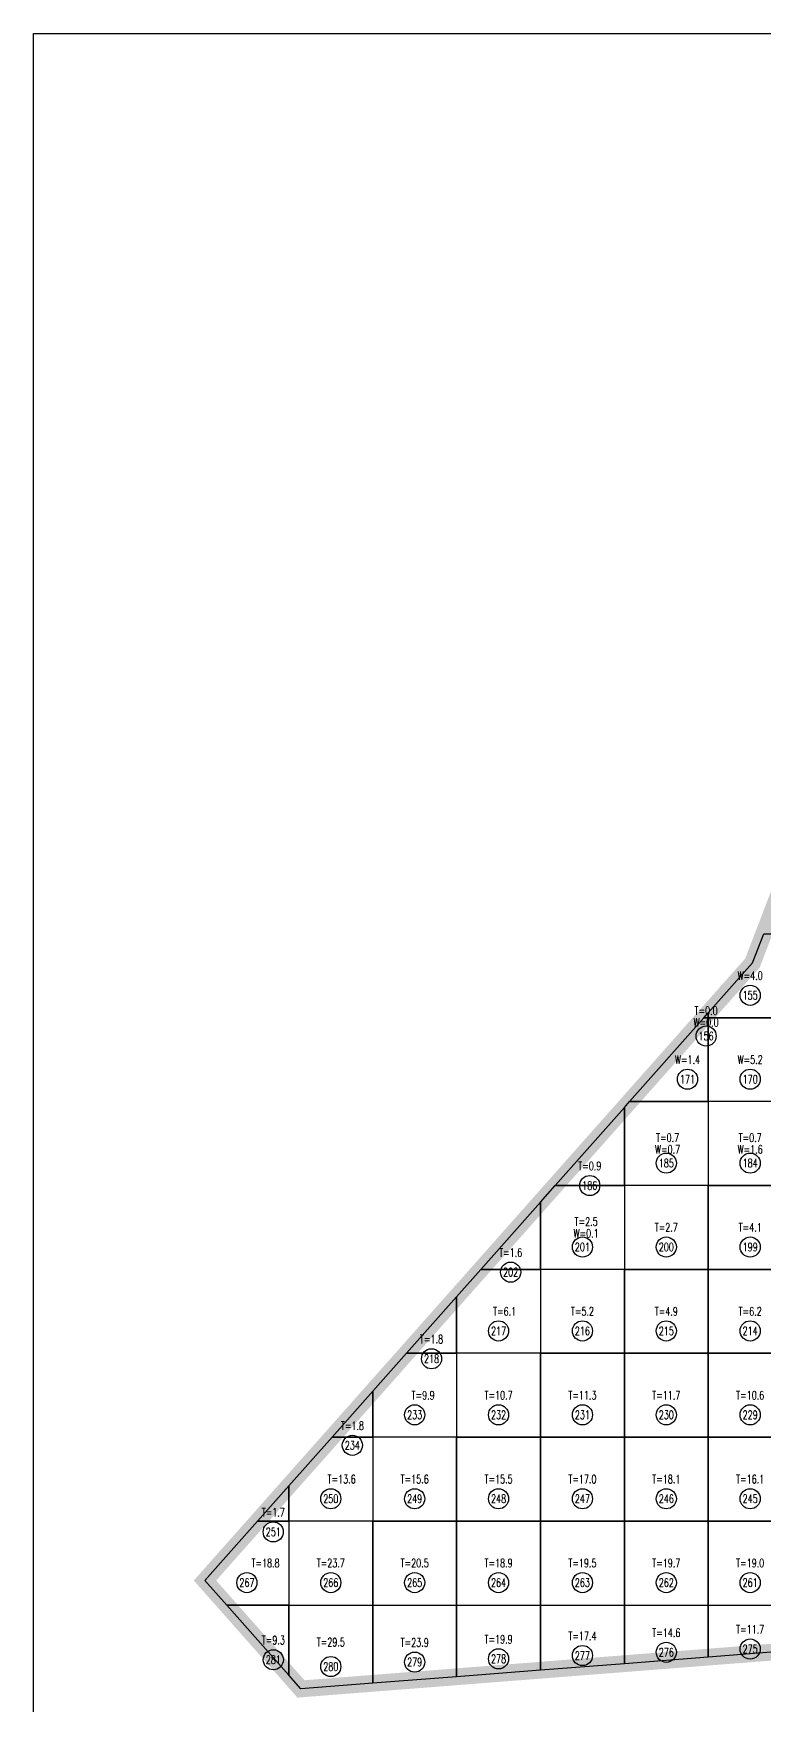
# Model space of a CAD drawing. Extents: x 4283 to 40403, y 1134 to 1764.
# Drawn here: x 16262 to 16305.5, y 1574.5 to 1674.1 of the extents above; entities that cross this region are included whole.
import ezdxf
from ezdxf.enums import TextEntityAlignment as Align

# ---------------------------------------------------------------- set-up
doc = ezdxf.new("R2010")
doc.units = 0
for name, color, linetype in [('tdz_18-2方格网', 2, 'Continuous'), ('tdz_18-2方格网计算', 7, 'Continuous'), ('tdz_土方计算图', 7, 'Continuous'), ('tdz_格田', 6, 'Continuous')]:
    doc.layers.add(name, color=color, linetype=linetype)
doc.styles.add('GLandNum', font='txt_____.ttf', dxfattribs={"width": 0.7, "height": 0.5})

msp = doc.modelspace()

# ---------------------------------------------------------------- linework, layer by layer
at = {"layer": 'tdz_18-2方格网', "linetype": 'Continuous'}
for points in [[(16305.525, 1620.44, 3399), (16307.219, 1620.44, 3398.976), (16307.219, 1615.44, 3398.941), (16302.219, 1615.44, 3399), (16302.219, 1615.725, 3399), (16304.858, 1618.7, 3399)], [(16301.966, 1615.44, 3399), (16302.219, 1615.44, 3399), (16302.219, 1610.44, 3398.94), (16297.532, 1610.44, 3399)], [(16302.219, 1615.725, 3399), (16302.219, 1615.44, 3399), (16301.966, 1615.44, 3399)], [(16302.219, 1610.44, 3398.94), (16302.219, 1615.44, 3399), (16307.219, 1615.44, 3398.941), (16307.219, 1610.44, 3398.854)], [(16297.532, 1610.44, 3399), (16302.219, 1610.44, 3398.94), (16302.219, 1605.44, 3398.632), (16297.219, 1605.44, 3398.908), (16297.219, 1610.088, 3399)], [(16302.219, 1610.44, 3398.94), (16302.219, 1605.44, 3398.632), (16307.219, 1605.44, 3398.288), (16307.219, 1610.44, 3398.854)], [(16297.219, 1610.088, 3399), (16297.219, 1605.44, 3398.908), (16293.097, 1605.44, 3399)], [(16293.097, 1605.44, 3399), (16297.219, 1605.44, 3398.908), (16297.219, 1600.44, 3398.76), (16292.219, 1600.44, 3398.97), (16292.219, 1604.45, 3399)], [(16297.219, 1605.44, 3398.908), (16297.219, 1600.44, 3398.76), (16302.219, 1600.44, 3398.477), (16302.219, 1605.44, 3398.632)], [(16302.219, 1605.44, 3398.632), (16302.219, 1600.44, 3398.477), (16307.219, 1600.44, 3398.173), (16307.219, 1605.44, 3398.288)], [(16292.219, 1604.45, 3399), (16292.219, 1600.44, 3398.97), (16288.663, 1600.44, 3399)], [(16288.663, 1600.44, 3399), (16292.219, 1600.44, 3398.97), (16292.219, 1595.44, 3398.698), (16287.219, 1595.44, 3398.99), (16287.219, 1598.813, 3399)], [(16292.219, 1600.44, 3398.97), (16292.219, 1595.44, 3398.698), (16297.219, 1595.44, 3398.594), (16297.219, 1600.44, 3398.76)], [(16297.219, 1600.44, 3398.76), (16297.219, 1595.44, 3398.594), (16302.219, 1595.44, 3398.261), (16302.219, 1600.44, 3398.477)], [(16302.219, 1600.44, 3398.477), (16302.219, 1595.44, 3398.261), (16307.219, 1595.44, 3397.977), (16307.219, 1600.44, 3398.173)], [(16287.219, 1598.813, 3399), (16287.219, 1595.44, 3398.99), (16284.228, 1595.44, 3399)], [(16284.228, 1595.44, 3399), (16287.219, 1595.44, 3398.99), (16287.219, 1590.44, 3398.66), (16282.219, 1590.44, 3398.882), (16282.219, 1593.175, 3399)], [(16287.219, 1595.44, 3398.99), (16287.219, 1590.44, 3398.66), (16292.219, 1590.44, 3398.445), (16292.219, 1595.44, 3398.698)], [(16292.219, 1595.44, 3398.698), (16292.219, 1590.44, 3398.445), (16297.219, 1590.44, 3397.961), (16297.219, 1595.44, 3398.594)], [(16297.219, 1595.44, 3398.594), (16297.219, 1590.44, 3397.961), (16302.219, 1590.44, 3397.842), (16302.219, 1595.44, 3398.261)], [(16302.219, 1595.44, 3398.261), (16302.219, 1590.44, 3397.842), (16307.219, 1590.44, 3397.777), (16307.219, 1595.44, 3397.977)], [(16282.219, 1593.175, 3399), (16282.219, 1590.44, 3398.882), (16279.794, 1590.44, 3398.965)], [(16279.794, 1590.44, 3398.965), (16282.219, 1590.44, 3398.882), (16282.219, 1585.44, 3398.689), (16277.219, 1585.44, 3398.762), (16277.219, 1587.537, 3398.852)], [(16282.219, 1590.44, 3398.882), (16282.219, 1585.44, 3398.689), (16287.219, 1585.44, 3398.423), (16287.219, 1590.44, 3398.66)], [(16287.219, 1590.44, 3398.66), (16287.219, 1585.44, 3398.423), (16292.219, 1585.44, 3398.156), (16292.219, 1590.44, 3398.445)], [(16292.219, 1590.44, 3398.445), (16292.219, 1585.44, 3398.156), (16297.219, 1585.44, 3397.885), (16297.219, 1590.44, 3397.961)], [(16297.219, 1590.44, 3397.961), (16297.219, 1585.44, 3397.885), (16302.219, 1585.44, 3397.612), (16302.219, 1590.44, 3397.842)], [(16302.219, 1590.44, 3397.842), (16302.219, 1585.44, 3397.612), (16307.219, 1585.44, 3397.4), (16307.219, 1590.44, 3397.777)], [(16277.219, 1587.537, 3398.852), (16277.219, 1585.44, 3398.762), (16275.359, 1585.44, 3398.771)], [(16275.359, 1585.44, 3398.771), (16277.219, 1585.44, 3398.762), (16277.219, 1580.44, 3398.363), (16273.512, 1580.44, 3398.527), (16272.219, 1581.9, 3398.634)], [(16277.219, 1585.44, 3398.762), (16277.219, 1580.44, 3398.363), (16282.219, 1580.44, 3398.178), (16282.219, 1585.44, 3398.689)], [(16282.219, 1585.44, 3398.689), (16282.219, 1580.44, 3398.178), (16287.219, 1580.44, 3398.24), (16287.219, 1585.44, 3398.423)], [(16287.219, 1585.44, 3398.423), (16287.219, 1580.44, 3398.24), (16292.219, 1580.44, 3397.975), (16292.219, 1585.44, 3398.156)], [(16292.219, 1585.44, 3398.156), (16292.219, 1580.44, 3397.975), (16297.219, 1580.44, 3397.695), (16297.219, 1585.44, 3397.885)], [(16297.219, 1585.44, 3397.885), (16297.219, 1580.44, 3397.695), (16302.219, 1580.44, 3397.502), (16302.219, 1585.44, 3397.612)], [(16302.219, 1585.44, 3397.612), (16302.219, 1580.44, 3397.502), (16307.219, 1580.44, 3397.323), (16307.219, 1585.44, 3397.4)], [(16273.512, 1580.44, 3398.527), (16277.219, 1580.44, 3398.363), (16277.219, 1576.252, 3398.22)], [(16277.219, 1576.252, 3398.22), (16277.219, 1580.44, 3398.363), (16282.219, 1580.44, 3398.178), (16282.219, 1575.774, 3398.035), (16277.939, 1575.44, 3398.16)], [(16282.219, 1575.774, 3398.035), (16282.219, 1580.44, 3398.178), (16287.219, 1580.44, 3398.24), (16287.219, 1576.164, 3397.888)], [(16287.219, 1576.164, 3397.888), (16287.219, 1580.44, 3398.24), (16292.219, 1580.44, 3397.975), (16292.219, 1576.555, 3397.742)], [(16292.219, 1576.555, 3397.742), (16292.219, 1580.44, 3397.975), (16297.219, 1580.44, 3397.695), (16297.219, 1576.945, 3397.595)], [(16297.219, 1576.945, 3397.595), (16297.219, 1580.44, 3397.695), (16302.219, 1580.44, 3397.502), (16302.219, 1577.335, 3397.449)], [(16302.219, 1577.335, 3397.449), (16302.219, 1580.44, 3397.502), (16307.219, 1580.44, 3397.323), (16307.219, 1577.725, 3397.302)]]:
    msp.add_polyline3d(points, close=True, dxfattribs=at)
at = {"layer": 'tdz_18-2方格网计算', "color": 7, "linetype": 'Continuous'}
for centre in [(16304.719, 1616.773), (16302.093, 1614.345), (16300.984, 1611.773), (16304.719, 1611.773), (16299.719, 1606.773), (16304.719, 1606.773), (16295.158, 1605.435), (16294.719, 1601.773), (16299.719, 1601.773), (16304.719, 1601.773), (16290.441, 1600.276), (16289.719, 1596.773), (16294.719, 1596.773), (16299.719, 1596.773), (16304.719, 1596.773), (16285.724, 1595.116), (16284.719, 1591.773), (16289.719, 1591.773), (16294.719, 1591.773), (16299.719, 1591.773), (16304.719, 1591.773), (16281.006, 1589.957), (16279.719, 1586.773), (16284.719, 1586.773), (16289.719, 1586.773), (16294.719, 1586.773), (16299.719, 1586.773), (16304.719, 1586.773), (16276.289, 1584.798), (16274.719, 1581.773), (16279.719, 1581.773), (16284.719, 1581.773), (16289.719, 1581.773), (16294.719, 1581.773), (16299.719, 1581.773), (16304.719, 1581.773), (16276.292, 1577.179), (16284.719, 1577.038), (16289.719, 1577.233), (16294.719, 1577.428), (16299.719, 1577.623), (16304.719, 1577.818), (16279.719, 1576.773)]:
    msp.add_circle(centre, 0.6, dxfattribs=at)
at = {"layer": 'tdz_土方计算图', "linetype": 'Continuous'}
for points in [[(16261.99, 1674.092), (16391.99, 1674.092)], [(16261.99, 1514.092), (16261.99, 1514.092), (16261.99, 1674.092), (16261.99, 1674.092)]]:
    msp.add_lwpolyline(points, dxfattribs=at)
at = {"layer": 'tdz_格田', "linetype": 'Continuous', "lineweight": 60, "const_width": 1}
msp.add_lwpolyline([(16272.219, 1581.9), (16304.858, 1618.7), (16322.952, 1665.887), (16381.761, 1672.745), (16372.938, 1623.422), (16348.871, 1580.976), (16277.939, 1575.44), (16272.219, 1581.9)], close=True, dxfattribs=at)

# ---------------------------------------------------------------- texts
at = {"layer": 'tdz_18-2方格网计算', "color": 173, "linetype": 'Continuous', "style": 'GLandNum', "width": 0.7}
for s, p in [('W=4.0', (16304.719, 1617.94)), ('W=0.0', (16302.093, 1615.161)), ('W=1.4', (16300.984, 1612.94)), ('W=5.2', (16304.719, 1612.94)), ('W=0.7', (16299.797, 1607.59)), ('W=1.6', (16304.719, 1607.59)), ('W=0.1', (16294.939, 1602.59))]:
    msp.add_text(s, height=0.5, dxfattribs=at).set_placement(p, align=Align.MIDDLE_CENTER)
at = {"layer": 'tdz_18-2方格网计算', "color": 7, "linetype": 'Continuous', "style": 'GLandNum', "width": 0.7}
for s, p in [('155', (16304.719, 1616.773)), ('156', (16302.093, 1614.345)), ('171', (16300.984, 1611.773)), ('170', (16304.719, 1611.773)), ('185', (16299.719, 1606.773)), ('184', (16304.719, 1606.773)), ('186', (16295.158, 1605.435)), ('201', (16294.719, 1601.773)), ('200', (16299.719, 1601.773)), ('199', (16304.719, 1601.773)), ('202', (16290.441, 1600.276)), ('217', (16289.719, 1596.773)), ('216', (16294.719, 1596.773)), ('215', (16299.719, 1596.773)), ('214', (16304.719, 1596.773)), ('218', (16285.724, 1595.116)), ('233', (16284.719, 1591.773)), ('232', (16289.719, 1591.773)), ('231', (16294.719, 1591.773)), ('230', (16299.719, 1591.773)), ('229', (16304.719, 1591.773)), ('234', (16281.006, 1589.957)), ('250', (16279.719, 1586.773)), ('249', (16284.719, 1586.773)), ('248', (16289.719, 1586.773)), ('247', (16294.719, 1586.773)), ('246', (16299.719, 1586.773)), ('245', (16304.719, 1586.773)), ('251', (16276.289, 1584.798)), ('267', (16274.719, 1581.773)), ('266', (16279.719, 1581.773)), ('265', (16284.719, 1581.773)), ('264', (16289.719, 1581.773)), ('263', (16294.719, 1581.773)), ('262', (16299.719, 1581.773)), ('261', (16304.719, 1581.773)), ('281', (16276.292, 1577.179)), ('278', (16289.719, 1577.233)), ('277', (16294.719, 1577.428)), ('276', (16299.719, 1577.623)), ('275', (16304.719, 1577.818)), ('280', (16279.719, 1576.773)), ('279', (16284.719, 1577.038))]:
    msp.add_text(s, height=0.5, dxfattribs=at).set_placement(p, align=Align.MIDDLE_CENTER)
at = {"layer": 'tdz_18-2方格网计算', "color": 2, "linetype": 'Continuous', "style": 'GLandNum', "width": 0.7}
for s, p in [('T=0.0', (16302.093, 1615.861)), ('T=0.7', (16299.797, 1608.29)), ('T=0.7', (16304.719, 1608.29)), ('T=0.9', (16295.158, 1606.602)), ('T=2.5', (16294.939, 1603.29)), ('T=2.7', (16299.719, 1602.94)), ('T=4.1', (16304.719, 1602.94)), ('T=1.6', (16290.441, 1601.442)), ('T=6.1', (16290.08, 1597.94)), ('T=5.2', (16294.719, 1597.94)), ('T=4.9', (16299.719, 1597.94)), ('T=6.2', (16304.719, 1597.94)), ('T=1.8', (16285.724, 1596.283)), ('T=9.9', (16285.222, 1592.94)), ('T=10.7', (16289.719, 1592.94)), ('T=11.3', (16294.719, 1592.94)), ('T=11.7', (16299.719, 1592.94)), ('T=10.6', (16304.719, 1592.94)), ('T=1.8', (16281.006, 1591.124)), ('T=13.6', (16280.363, 1587.94)), ('T=15.6', (16284.719, 1587.94)), ('T=15.5', (16289.719, 1587.94)), ('T=17.0', (16294.719, 1587.94)), ('T=18.1', (16299.719, 1587.94)), ('T=16.1', (16304.719, 1587.94)), ('T=1.7', (16276.289, 1585.964)), ('T=18.8', (16275.827, 1582.94)), ('T=23.7', (16279.719, 1582.94)), ('T=20.5', (16284.719, 1582.94)), ('T=18.9', (16289.719, 1582.94)), ('T=19.5', (16294.719, 1582.94)), ('T=19.7', (16299.719, 1582.94)), ('T=19.0', (16304.719, 1582.94)), ('T=9.3', (16276.292, 1578.346)), ('T=29.5', (16279.719, 1578.227)), ('T=23.9', (16284.719, 1578.205)), ('T=19.9', (16289.719, 1578.4)), ('T=17.4', (16294.719, 1578.595)), ('T=14.6', (16299.719, 1578.79)), ('T=11.7', (16304.719, 1578.985))]:
    msp.add_text(s, height=0.5, dxfattribs=at).set_placement(p, align=Align.MIDDLE_CENTER)

doc.saveas('drawing.dxf')
